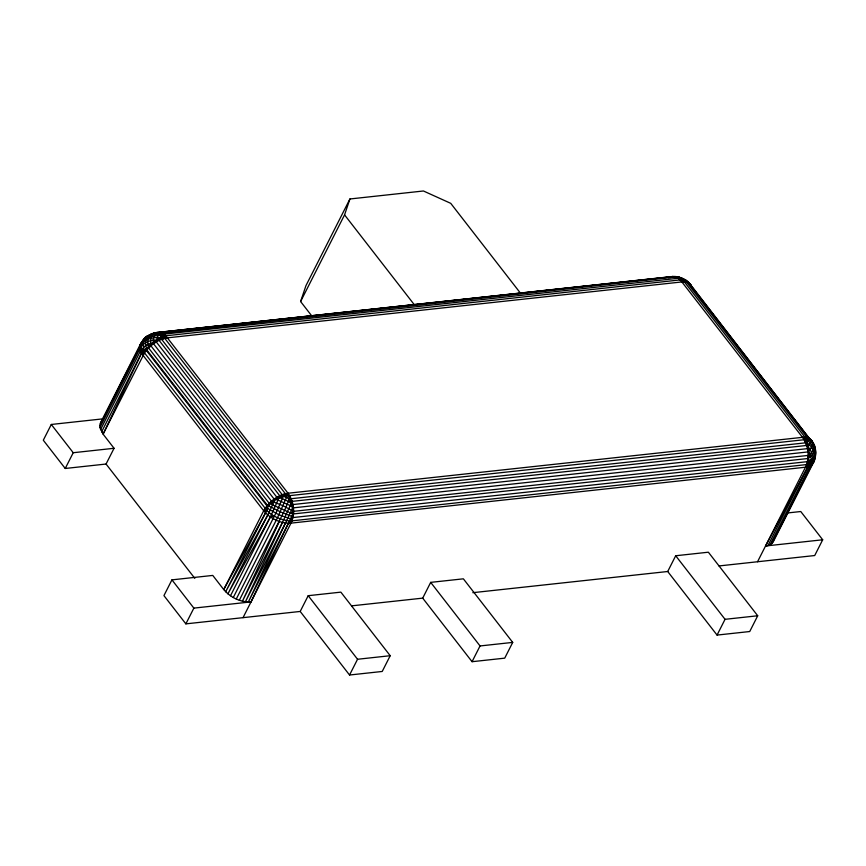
<?xml version="1.0" encoding="UTF-8"?>
<svg xmlns="http://www.w3.org/2000/svg" width="866" height="866" viewBox="0 0 866 866"><rect width="100%" height="100%" fill="white"/><g stroke="black" fill="none" stroke-linecap="round" stroke-linejoin="round"><path stroke-width="1.3" d="M243.032 617.653L290.998 523.129C295.371 513.625 294.126 501.717 288.021 493.241L167.387 337.848C160.708 328.214 151.626 332.631 153.499 343.715L274.132 499.108C280.909 500.396 286.581 504.954 293.195 506.242L291.561 510.096L293.531 512.391L292.827 513.993L251.032 601.902C240.672 602.519 230.324 597.41 223.731 589.551L263.697 510.778C268.676 501.793 277.813 494.865 288.021 493.241L802.522 437.33C813.51 434.97 818.24 450.666 808.097 455.429L293.585 511.341L283.03 505.722L271.513 501.176L150.879 345.783C150.294 340.944 150.197 332.133 157.19 332.501L671.702 276.59C679.496 275.832 688.6 279.642 691.826 287.101L687.864 282.273L682.246 278.592L685.688 280.194L691.133 285.379L690.18 284.73L689.672 285.379M757.544 561.742L805.499 467.218C809.872 457.713 808.628 445.806 802.522 437.33L681.888 281.937C679.096 278.051 673.12 274.706 668.693 277.715M100.954 422.002L99.893 427.555L103.097 434.158L141.559 353.155C140.563 346.108 141.147 338.076 149.114 335.153C141.136 337.978 143.291 346.584 144.514 352.895L103.097 434.158L114.063 448.285L106.063 464.035L65.231 468.474L43.3 440.22L51.289 424.47L103.141 418.83M274.132 499.108L273.84 502.074L268.958 512.65L227.92 593.827L270.387 516.948L279.967 495.666L282.348 498.686L288.465 501.446L292.935 504.553L807.448 448.642L810.208 449.281L813.131 457.151L811.713 464.869L771.758 543.642L767.958 545.537L765.533 545.991L807.913 466.752L809.039 462.509L808.043 456.479L809.905 453.762L807.448 448.642M685.201 280.216L687.821 282.63L682.657 279.285L676.205 277.337L676.13 276.579L672.828 276.6L156.898 332.544L151.496 333.919L144.33 338.79M687.323 282.965L688.329 282.262L685.688 280.194L685.32 281.991L682.657 279.285L679.204 279.231L679.442 277.196L673.921 276.644L155.122 332.966L157.19 332.501M291.561 510.096L248.336 602.011L288.443 523.237L291.799 521.235C281.991 520.379 270.982 516.461 265.148 508.288L144.514 352.895C149.84 345.263 158.067 339.266 167.387 337.848L681.888 281.937L682.744 278.571L673.921 276.644M154.105 333.042L154.484 333.269C146.852 333.248 147.35 342.72 148.573 347.937L269.207 503.33L266.566 510.756L225.647 591.738L267.8 514.978L263.697 510.778L143.063 355.385C136.904 349.312 140.563 340.533 147.036 336.722L148.887 336.311M770.047 544.746L810.002 465.973L811.29 458.764L809.905 453.762L807.935 451.933L293.433 507.844L290.132 505.798L292.037 501.133L286.505 497.376L280.66 495.374L282.348 498.686L277.239 510.388L233.29 597.518M289.493 521.126L806.614 464.577C817.547 460.301 817.959 448.35 811.182 440.015C814.765 443.706 810.738 449.086 807.935 451.933M100.499 429.709L140.476 350.925L141.288 346.573C145.499 341.236 152.795 339.277 159.333 340.273L162.213 333.507L152.189 334.709L146.635 337.047L145.358 342.904L146.798 349.896L267.432 505.289L280.303 511.806L293.033 516.872L292.827 513.993L269.207 503.33M813.001 463.472L815.198 457.378C814.798 462.585 810.868 467.077 805.499 467.218L290.998 523.129C282.565 523.746 274.273 520.185 267.8 514.978M774.226 538.728L771.758 543.642M101.582 431.928L141.559 353.155L144.373 349.669L149.97 346.627L150.63 343.358L154.841 342.828L153.683 340.121L156.259 341.908L276.893 497.3L278.062 500.342L277.109 497.181L282.348 498.686L284.135 494.085L286.505 497.376L277.542 517.619L236.266 599.023M156.259 341.908L157.893 335.607L159.571 332.598L150.273 334.557M809.071 438.239L812.579 442.255L810.598 439.3L810.327 442.916L807.383 448.404L810.208 449.281L806.538 445.221L809.526 444.821C814.473 450.039 816.692 458.915 811.713 464.869M815.361 456.49L814.83 450.829L812.286 445.384L807.978 440.707L804.752 440.946L809.526 444.821L806.268 444.496L808.909 438.185L810.728 439.917M279.166 497.679L279.74 495.763L159.095 340.37L156.778 340.024M99.893 427.555L139.87 348.771C141.699 338.498 154.895 335.846 163.501 338.693L164.93 335.326C156.053 335.575 144.676 335.391 140.086 344.874M312.204 316.48L300.599 301.53L305.958 285.628L349.929 198.974L423.431 190.985L450.731 203.337L520.715 293.487M300.599 301.53L344.56 214.876L349.929 198.974M288.021 493.241L286.505 497.376L290.251 496.857L284.719 510.15L239.33 600.246M276.893 497.3L273.84 502.074L270.614 502.02L268.785 506.08L266.966 505.82L146.332 350.427L144.373 349.669M279.339 521.484L242.415 601.166L282.457 522.415L290.132 505.798L292.935 504.553M805.954 437.384L804.59 440.621L807.978 440.707L805.954 437.384C815.913 442.169 819.539 457.096 807.437 461.654L292.925 517.565L290.586 518.842L278.906 514.794L267.659 508.472L265.148 508.288M282.457 522.415L245.446 601.762L285.52 522.999M133.407 359.726L138.116 350.167M141.061 344.181L143.669 339.548M102.242 420.605L142.24 341.799L141.028 344.181M65.231 468.474L73.231 452.723L114.063 448.285M100.12 423.647L140.931 343.207M99.763 425.509L139.816 346.573M265.516 512.856L223.731 589.551L212.765 575.425L171.933 579.863L163.934 595.613L185.865 623.866L300.199 611.45L308.199 595.689L340.858 592.138L390.209 655.714L382.22 671.464L349.55 675.015L300.199 611.45M185.865 623.866L193.865 608.116L251.032 601.902M230.486 595.776L270.387 516.948L274.511 516.136M291.236 503.135L292.123 501.371L806.636 445.46L808.346 446.943M349.55 675.015L357.55 659.264L390.209 655.714M422.705 598.135L430.694 582.374L463.364 578.824L512.715 642.399L504.726 658.149L472.057 661.7L422.705 598.135L351.639 605.854M472.057 661.7L480.045 645.949L512.715 642.399M676.27 276.795L161.531 333.15L156.053 333.096L159.409 332.555L156.898 332.544M667.708 571.506L675.697 555.755L708.366 552.205L757.718 615.769L749.729 631.53L717.059 635.081L667.708 571.506L472.836 592.68M717.059 635.081L725.048 619.32L757.718 615.769M767.958 545.537L807.913 466.752C814.029 462.855 817.634 455.451 814.776 448.436M773.035 542.246L813.834 461.827M787.595 512.953L800.769 511.525L822.7 539.778L814.711 555.539L718.986 565.942M146.798 349.896L148.411 347.125M139.74 346.736L141.212 344.419M139.87 348.771L141.288 346.573M140.476 350.925L145.629 345.469L150.63 343.358M810.002 465.973L812.644 462.444M150.879 345.783L153.412 342.871M292.827 513.993L807.935 458.525C813.672 455.473 817.926 447.809 812.46 442.494L688.329 282.262M805.499 467.218L810.847 463.711M690.18 284.73L688.199 282.035L689.845 283.821L686.543 282.164L681.888 281.937M289.471 498.903L807.209 442.645M152.914 333.767L154.484 333.269L151.496 333.919M163.501 338.693L161.184 335.954L164.702 335.142L158.51 334.049L161.704 333.248L159.149 332.999M671.302 276.925L668.985 277.358L671.951 277.358L669.786 277.596M672.774 276.492L669.624 277.055L671.507 276.828M679.496 278.127L161.769 334.395M290.359 512.802L293.531 512.391M765.533 545.991L822.7 539.778M288.465 501.446L292.037 501.133M808.043 456.479L810.825 456.241M263.697 510.778L266.566 510.756M676.205 277.337L679.572 277.434M806.614 464.577L808.628 464.706M141.559 353.155L144.102 353.599L141.829 348.901M161.184 335.954L167.387 337.848M812.048 441.086L812.546 443.121L813.39 443.446M679.204 279.231L685.06 281.959L682.657 279.285M802.522 437.33L807.978 440.707M807.437 461.654L809.039 462.509M290.251 496.857L285.369 493.717L164.735 338.325L164.443 336.733L165.568 335.835L680.081 279.924L684.346 281.851L804.979 437.254L805.293 438.802L804.146 439.733L289.634 495.644L284.459 493.988L286.505 497.376M160.567 337.957L283.366 496.131M142.814 351.347L144.514 352.895M291.712 516.45L292.925 517.565M290.586 518.842L292.113 520.488M148.01 344.235L149.97 346.627M808.411 439.084L685.612 280.898M689.964 283.907L812.46 442.494M675.697 555.755L725.048 619.32M344.56 214.876L414.543 305.027M430.694 582.374L480.045 645.949M308.199 595.689L357.55 659.264M106.063 464.035L194.818 578.358M51.289 424.47L73.231 452.723M171.933 579.863L193.865 608.116M157.309 337.61L159.333 340.273M270.614 502.02L272.638 504.781M807.935 458.525L809.028 460.236M812.546 443.121L814.311 445.914M808.909 438.185L810.728 441.27M266.966 505.82L267.659 508.472M292.686 507.465L293.585 511.341M146.257 348.24L146.332 350.427"/></g></svg>
